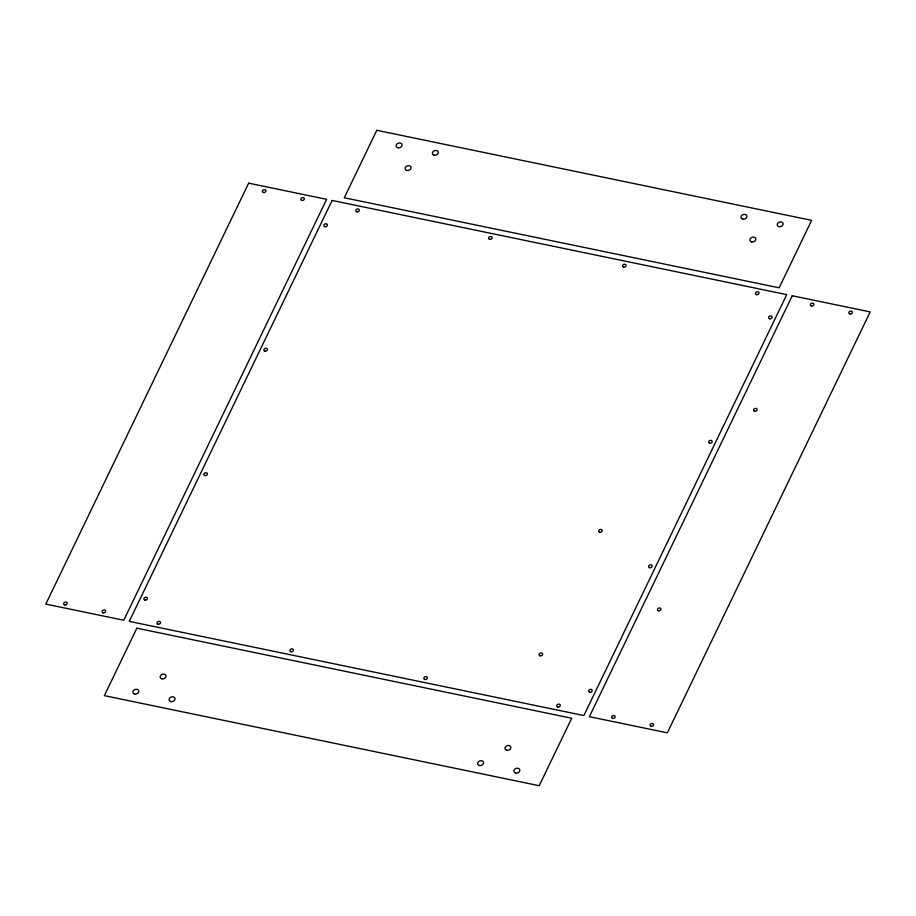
<?xml version="1.0" encoding="UTF-8"?>
<svg xmlns="http://www.w3.org/2000/svg" width="916" height="916" viewBox="0 0 916 916"><rect width="100%" height="100%" fill="white"/><g stroke="black" fill="none" stroke-linecap="round" stroke-linejoin="round"><path stroke-width="1.37" d="M248.66 183.166L45.8 604.102L123.763 620.247L326.623 199.322L248.66 183.166M332.119 200.455L129.259 621.38L583.881 715.545L786.741 294.62L332.119 200.455M136.85 628.181L104.344 695.645L539.203 785.71L571.71 718.247L136.85 628.181M376.797 130.29L344.29 197.753L779.15 287.819L811.656 220.355L376.797 130.29M792.237 295.754L589.377 716.678L667.34 732.834L870.2 311.898L792.237 295.754M849.888 313.959A1.821 1.42 -19.4 0 0 852.338 312.127A1.821 1.42 -19.4 0 0 849.487 311.532A1.821 1.42 -19.4 0 0 849.888 313.959M811.45 306.001A1.821 1.42 -19.4 0 0 813.9 304.158A1.821 1.42 -19.4 0 0 811.049 303.574A1.821 1.42 -19.4 0 0 811.45 306.001M612.712 718.384A1.821 1.42 -19.4 0 0 615.174 716.541A1.821 1.42 -19.4 0 0 612.323 715.946A1.821 1.42 -19.4 0 0 612.712 718.384M651.15 726.342A1.821 1.42 -19.4 0 0 653.6 724.499A1.821 1.42 -19.4 0 0 650.749 723.915A1.821 1.42 -19.4 0 0 651.15 726.342M658.512 610.823A1.821 1.42 -19.4 0 0 660.963 608.98A1.821 1.42 -19.4 0 0 658.112 608.396A1.821 1.42 -19.4 0 0 658.512 610.823M754.67 411.284A1.821 1.42 -19.4 0 0 757.131 409.441A1.821 1.42 -19.4 0 0 754.28 408.857A1.821 1.42 -19.4 0 0 754.67 411.284M397.979 147.739A3.046 2.359 -19.4 0 0 402.078 144.671A3.046 2.359 -19.4 0 0 397.315 143.686A3.046 2.359 -19.4 0 0 397.979 147.739M434.218 155.239A3.046 2.359 -19.4 0 0 438.306 152.171A3.046 2.359 -19.4 0 0 433.554 151.186A3.046 2.359 -19.4 0 0 434.218 155.239M406.944 170.49A3.046 2.359 -19.4 0 0 411.032 167.422A3.046 2.359 -19.4 0 0 406.28 166.437A3.046 2.359 -19.4 0 0 406.944 170.49M742.796 219.153A3.046 2.359 -19.4 0 0 746.883 216.084A3.046 2.359 -19.4 0 0 742.132 215.1A3.046 2.359 -19.4 0 0 742.796 219.153M779.035 226.664A3.046 2.359 -19.4 0 0 783.123 223.584A3.046 2.359 -19.4 0 0 778.371 222.599A3.046 2.359 -19.4 0 0 779.035 226.664M751.75 241.916A3.046 2.359 -19.4 0 0 755.849 238.836A3.046 2.359 -19.4 0 0 751.097 237.851A3.046 2.359 -19.4 0 0 751.75 241.916M263.476 192.509A1.821 1.42 -19.4 0 0 265.938 190.665A1.821 1.42 -19.4 0 0 263.087 190.07A1.821 1.42 -19.4 0 0 263.476 192.509M301.914 200.467A1.821 1.42 -19.4 0 0 304.364 198.623A1.821 1.42 -19.4 0 0 301.513 198.039A1.821 1.42 -19.4 0 0 301.914 200.467M103.176 612.85A1.821 1.42 -19.4 0 0 105.638 611.006A1.821 1.42 -19.4 0 0 102.787 610.411A1.821 1.42 -19.4 0 0 103.176 612.85M64.738 604.892A1.821 1.42 -19.4 0 0 67.2 603.049A1.821 1.42 -19.4 0 0 64.349 602.453A1.821 1.42 -19.4 0 0 64.738 604.892M134.675 694.088A3.046 2.359 -19.4 0 0 138.774 691.019A3.046 2.359 -19.4 0 0 134.022 690.034A3.046 2.359 -19.4 0 0 134.675 694.088M170.914 701.599A3.046 2.359 -19.4 0 0 175.013 698.53A3.046 2.359 -19.4 0 0 170.261 697.545A3.046 2.359 -19.4 0 0 170.914 701.599M161.96 678.836A3.046 2.359 -19.4 0 0 166.048 675.768A3.046 2.359 -19.4 0 0 161.296 674.783A3.046 2.359 -19.4 0 0 161.96 678.836M479.492 765.513A3.046 2.359 -19.4 0 0 483.591 762.433A3.046 2.359 -19.4 0 0 478.839 761.448A3.046 2.359 -19.4 0 0 479.492 765.513M515.731 773.012A3.046 2.359 -19.4 0 0 519.83 769.944A3.046 2.359 -19.4 0 0 515.067 768.959A3.046 2.359 -19.4 0 0 515.731 773.012M506.777 750.261A3.046 2.359 -19.4 0 0 510.865 747.193A3.046 2.359 -19.4 0 0 506.113 746.197A3.046 2.359 -19.4 0 0 506.777 750.261M204.944 475.599A1.821 1.42 -19.4 0 0 207.405 473.767A1.821 1.42 -19.4 0 0 204.554 473.171A1.821 1.42 -19.4 0 0 204.944 475.599M264.93 351.126A1.821 1.42 -19.4 0 0 267.392 349.294A1.821 1.42 -19.4 0 0 264.541 348.698A1.821 1.42 -19.4 0 0 264.93 351.126M324.917 226.653A1.821 1.42 -19.4 0 0 327.378 224.809A1.821 1.42 -19.4 0 0 324.527 224.225A1.821 1.42 -19.4 0 0 324.917 226.653M356.816 211.836A1.821 1.42 -19.4 0 0 359.278 209.993A1.821 1.42 -19.4 0 0 356.427 209.409A1.821 1.42 -19.4 0 0 356.816 211.836M489.694 239.362A1.821 1.42 -19.4 0 0 492.155 237.519A1.821 1.42 -19.4 0 0 489.293 236.923A1.821 1.42 -19.4 0 0 489.694 239.362M623.67 267.106A1.821 1.42 -19.4 0 0 626.12 265.262A1.821 1.42 -19.4 0 0 623.269 264.678A1.821 1.42 -19.4 0 0 623.67 267.106M756.536 294.631A1.821 1.42 -19.4 0 0 758.998 292.788A1.821 1.42 -19.4 0 0 756.147 292.193A1.821 1.42 -19.4 0 0 756.536 294.631M769.669 318.768A1.821 1.42 -19.4 0 0 772.119 316.925A1.821 1.42 -19.4 0 0 769.268 316.341A1.821 1.42 -19.4 0 0 769.669 318.768M709.682 443.241A1.821 1.42 -19.4 0 0 712.133 441.409A1.821 1.42 -19.4 0 0 709.282 440.814A1.821 1.42 -19.4 0 0 709.682 443.241M649.696 567.725A1.821 1.42 -19.4 0 0 652.146 565.882A1.821 1.42 -19.4 0 0 649.295 565.287A1.821 1.42 -19.4 0 0 649.696 567.725M589.709 692.198A1.821 1.42 -19.4 0 0 592.16 690.355A1.821 1.42 -19.4 0 0 589.309 689.759A1.821 1.42 -19.4 0 0 589.709 692.198M557.81 707.015A1.821 1.42 -19.4 0 0 560.26 705.171A1.821 1.42 -19.4 0 0 557.409 704.576A1.821 1.42 -19.4 0 0 557.81 707.015M424.932 679.489A1.821 1.42 -19.4 0 0 427.394 677.645A1.821 1.42 -19.4 0 0 424.532 677.05A1.821 1.42 -19.4 0 0 424.932 679.489M290.956 651.745A1.821 1.42 -19.4 0 0 293.418 649.902A1.821 1.42 -19.4 0 0 290.567 649.307A1.821 1.42 -19.4 0 0 290.956 651.745M144.957 600.083A1.821 1.42 -19.4 0 0 147.419 598.24A1.821 1.42 -19.4 0 0 144.568 597.644A1.821 1.42 -19.4 0 0 144.957 600.083M158.09 624.22A1.821 1.42 -19.4 0 0 160.54 622.376A1.821 1.42 -19.4 0 0 157.689 621.781A1.821 1.42 -19.4 0 0 158.09 624.22M540.211 655.81A1.821 1.42 -19.4 0 0 542.661 653.978A1.821 1.42 -19.4 0 0 539.81 653.383A1.821 1.42 -19.4 0 0 540.211 655.81M599.74 532.288A1.821 1.42 -19.4 0 0 602.19 530.456A1.821 1.42 -19.4 0 0 599.339 529.86A1.821 1.42 -19.4 0 0 599.74 532.288"/></g></svg>
